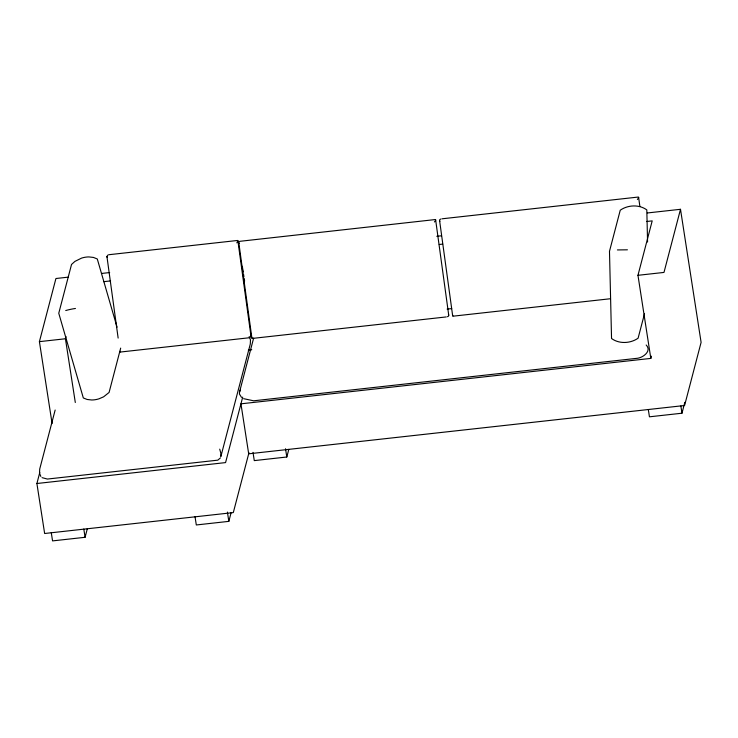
<?xml version="1.0" encoding="UTF-8"?>
<svg xmlns="http://www.w3.org/2000/svg" width="738" height="738" viewBox="0 0 738 738"><rect width="100%" height="100%" fill="white"/><g stroke="black" fill="none" stroke-linecap="round" stroke-linejoin="round"><path stroke-width="1.11" d="M253.632 338.115L239.518 392.062L239.435 394.018L241.501 397.358M118.145 338.087L106.927 256.437L108.071 254.905M237.848 240.523L250.985 336.067L249.841 337.598M52.103 423.594L39.409 341.648L55.931 278.512L68.505 277.119M75.304 402.496L65.433 338.76L66.014 336.537M55.156 410.042L39.704 469.091L39.529 473.252L40.848 476.471M248.964 452.745L233.309 512.587L44.64 533.5L36.9 483.51L39.797 472.421M120.681 348.096L109.086 392.45L103.624 396.813L99.021 398.806A19.622 14.769 -22.8 0 1 91.678 399.987L87.13 399.47L83.32 397.948L58.763 313.253L71.531 264.462L74.925 261.4L81.586 258.106A19.622 14.769 -22.8 0 1 88.929 256.925L93.477 257.442L97.287 258.973L117.065 327.165M51.273 532.642L52.555 540.899L85.082 537.292L87.361 528.583M242.701 397.118L225.57 462.597L36.9 483.51M195.035 516.711L196.308 524.967L228.835 521.36L231.114 512.652M252.996 452.357L254.278 460.613L286.805 457.006L288.798 449.387M647.318 212.968L680.501 209.297L701.1 342.367L684.587 405.503L248.688 453.815L240.948 403.824L650.824 358.4L637.964 275.311L652.198 220.883L646.47 221.52M644.505 313.761L638.102 338.198C630.492 343.557 619.173 344.129 611.544 338.511L609.487 251.326L620.243 210.219C627.863 204.86 639.182 204.288 646.811 209.906L647.567 242.027M680.501 209.297L663.988 272.423L637.964 275.311M650.824 358.4L651.405 356.177M648.324 409.599L649.44 416.813L681.977 413.215L684.818 402.33M120.165 351.205L120.073 351.98M237.904 240.809L236.833 242.848M239.518 392.062L240.357 389.978M220.477 457.855L217.802 460.161L47.38 479.054L42.038 477.634M434.396 221.953L435.134 221.077A16.421 2.26 -34.2 0 0 435.411 219.638M637.364 199.463L638.112 198.577A16.282 2.251 -34 0 0 638.379 197.138M65.737 310.532L68.034 309.923A19.622 4.76 -9.7 0 1 75.442 308.466M108.938 254.711L237.571 240.459M434.848 219.601L240.136 241.28A16.421 4.124 18.9 0 0 238.817 242.83L251.898 338.087M442.08 218.799L637.817 197.101M101.669 273.447L109.667 272.553M436.804 236.298L441.389 235.791M103.726 281.667L110.599 280.91M439.248 244.49L442.68 244.103M39.409 341.648L65.433 338.76M447.117 309.093L451.693 308.585M120.349 352.044L248.983 337.792M252.691 338.391L446.259 316.934M453.483 316.132L610.298 298.752M248.309 350.163L251.75 349.775M617.411 249.933L627.42 249.813M243.605 398.668L253.641 400.808L637.844 358.225C643.545 357.238 651.922 350.91 646.184 344.997M249.158 336.62L250.477 339.84L250.302 344.009L220.865 456.518L220.828 453.16L219.721 449.138M440.918 219.029A16.282 4.087 18.7 0 0 439.59 220.579L439.903 221.345M448.418 314.388L448.722 315.154A16.421 4.124 18.9 0 1 447.403 316.703M238.817 242.83L239.121 243.595M250.855 335.273L250.985 336.067M106.927 256.437L107.065 257.23M680.86 405.992L681.977 413.215M285.523 448.75L286.805 457.006M242.322 266.307L243.208 271.999M243.558 274.278L243.909 276.556M244.26 278.835L244.61 281.104M227.396 512.071L228.835 521.36M83.8 529.035L85.082 537.292M638.628 197.406L639.874 206.474M439.59 220.579L452.671 315.836M435.641 219.896L448.722 315.154M452.92 316.095A16.282 2.251 -34 0 1 452.763 315.347M252.138 338.345A16.421 2.26 -34.2 0 1 251.99 337.607"/></g></svg>
